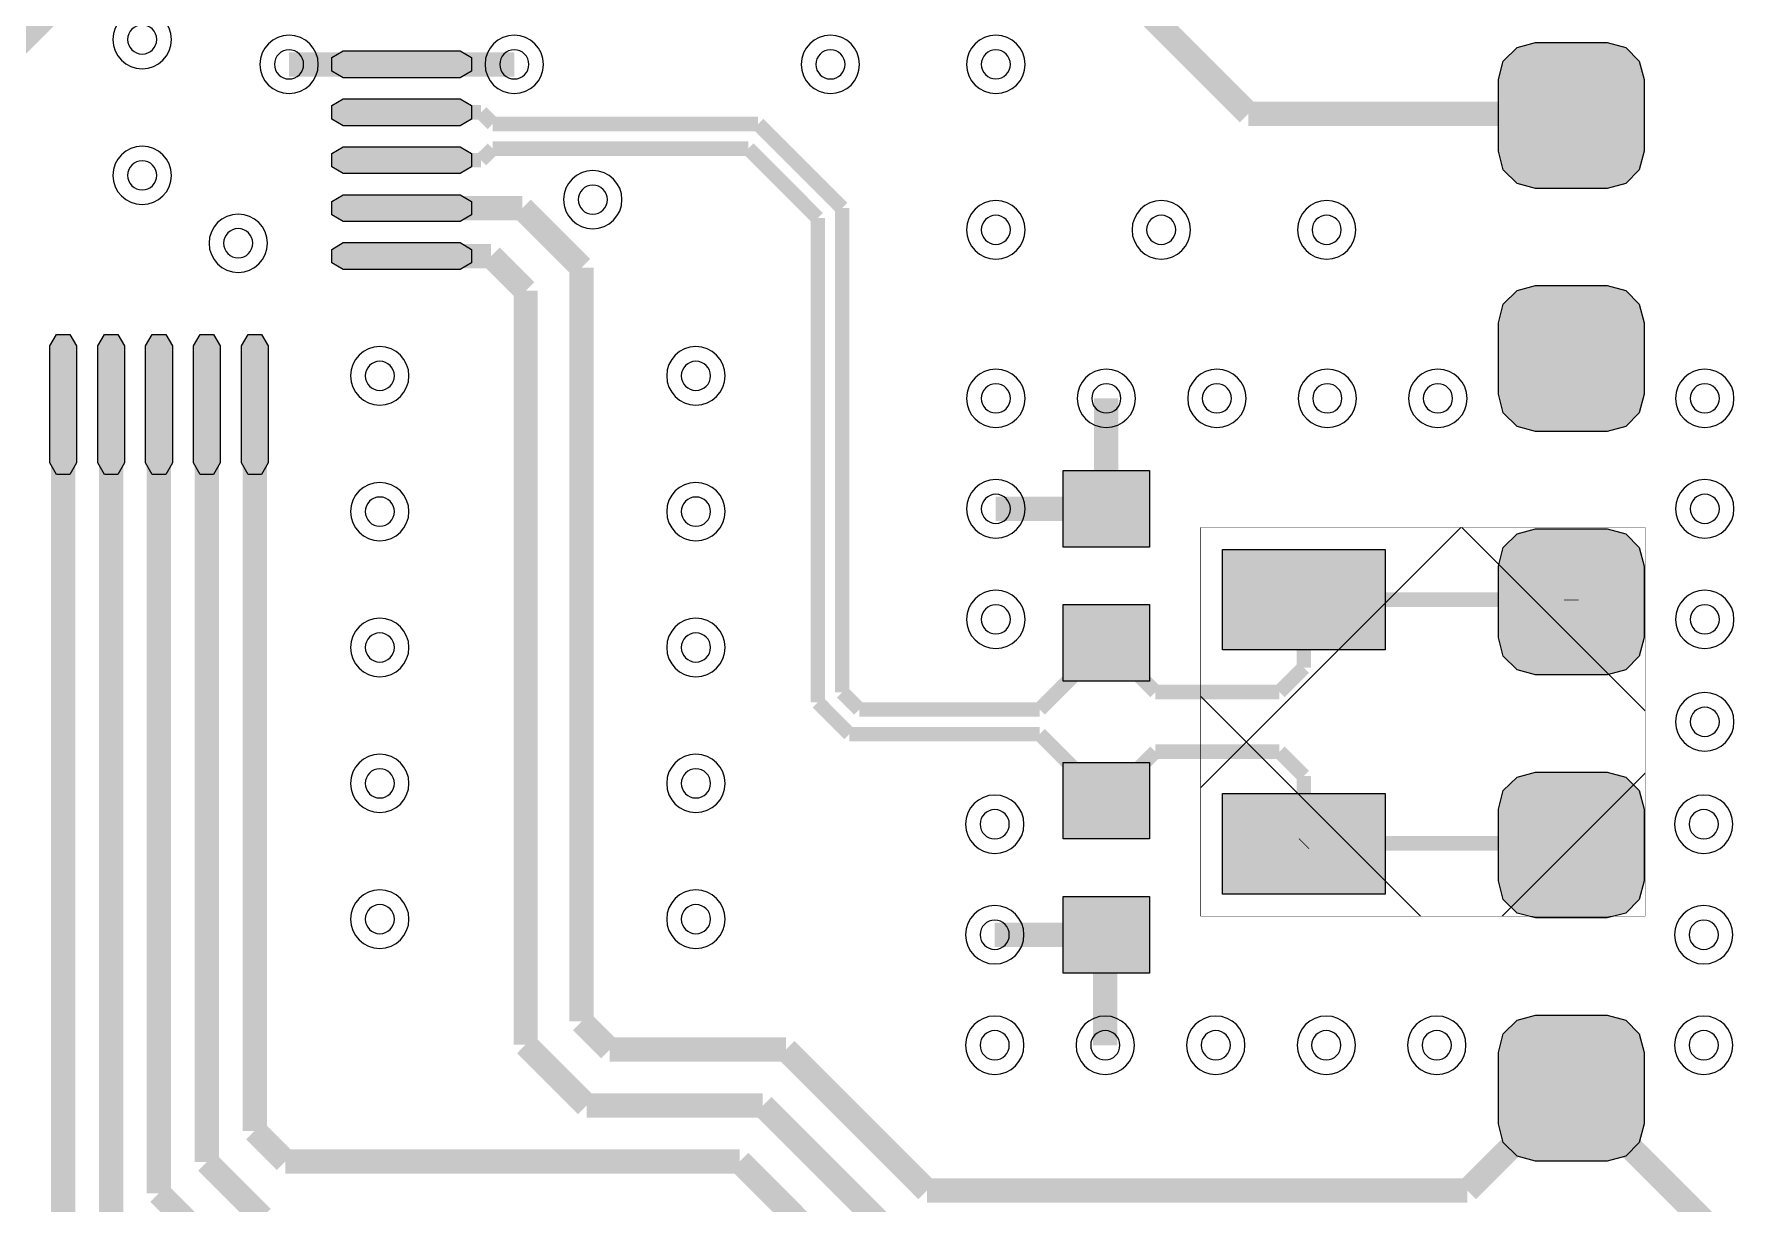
# Model space of a CAD drawing. Header units: millimetres. Extents: x -2 to 166, y 0 to 101.
# Drawn here: x 110.82 to 128.57, y 37.83 to 50.05 of the extents above; entities that cross this region are included whole.
import ezdxf

# ---------------------------------------------------------------- set-up
doc = ezdxf.new("R2010")
doc.units = ezdxf.units.MM
doc.header["$MEASUREMENT"] = 0
for name, color, linetype, true_color in [('Bottom-Layer', 7, 'Continuous', 0x0000ff), ('Hole-Layer', 7, 'Continuous', 0x222222), ('Multi-Layer', 7, 'Continuous', 0xc0c0c0), ('Top-Layer', 7, 'Continuous', 0xff0000)]:
    doc.layers.add(name, color=color, linetype=linetype, true_color=true_color)

msp = doc.modelspace()

# ---------------------------------------------------------------- hatches: boundary and pattern name
at = {"layer": 'Bottom-Layer'}
for points in [[(127.247, 48.44), (126.5, 48.44), (126.306, 48.492), (126.163, 48.634), (126.111, 48.829), (126.111, 49.576), (126.163, 49.77), (126.306, 49.912), (126.5, 49.964), (127.247, 49.964), (127.441, 49.912), (127.583, 49.77), (127.635, 49.576), (127.635, 48.829), (127.583, 48.634), (127.441, 48.492)], [(127.247, 45.9), (126.5, 45.9), (126.306, 45.952), (126.163, 46.094), (126.111, 46.289), (126.111, 47.036), (126.163, 47.23), (126.306, 47.372), (126.5, 47.424), (127.247, 47.424), (127.441, 47.372), (127.583, 47.23), (127.635, 47.036), (127.635, 46.289), (127.583, 46.094), (127.441, 45.952)], [(127.247, 43.36), (126.5, 43.36), (126.306, 43.412), (126.163, 43.554), (126.111, 43.749), (126.111, 44.496), (126.163, 44.69), (126.306, 44.832), (126.5, 44.884), (127.247, 44.884), (127.441, 44.832), (127.583, 44.69), (127.635, 44.496), (127.635, 43.749), (127.583, 43.554), (127.441, 43.412)], [(127.247, 40.82), (126.5, 40.82), (126.306, 40.872), (126.163, 41.014), (126.111, 41.209), (126.111, 41.955), (126.163, 42.15), (126.306, 42.292), (126.5, 42.344), (127.247, 42.344), (127.441, 42.292), (127.583, 42.15), (127.635, 41.955), (127.635, 41.209), (127.583, 41.014), (127.441, 40.872)], [(127.247, 38.28), (126.5, 38.28), (126.306, 38.332), (126.163, 38.474), (126.111, 38.669), (126.111, 39.415), (126.163, 39.61), (126.306, 39.752), (126.5, 39.804), (127.247, 39.804), (127.441, 39.752), (127.583, 39.61), (127.635, 39.415), (127.635, 38.669), (127.583, 38.474), (127.441, 38.332)]]:
    msp.add_hatch(color=256, dxfattribs=at).paths.add_polyline_path(points)
at = {"layer": 'Hole-Layer'}
for points in [[(126.348, 49.202, 1), (127.398, 49.202, 1)], [(126.348, 49.202, 1), (127.398, 49.202, 1)], [(126.348, 46.662, 1), (127.398, 46.662, 1)], [(126.348, 46.662, 1), (127.398, 46.662, 1)], [(126.348, 44.122, 1), (127.398, 44.122, 1)], [(126.348, 44.122, 1), (127.398, 44.122, 1)], [(126.348, 41.582, 1), (127.398, 41.582, 1)], [(126.348, 41.582, 1), (127.398, 41.582, 1)], [(126.348, 39.042, 1), (127.398, 39.042, 1)], [(126.348, 39.042, 1), (127.398, 39.042, 1)]]:
    msp.add_hatch(color=256, dxfattribs=at).paths.add_polyline_path(points)
at = {"layer": 'Multi-Layer'}
for points in [[(127.247, 48.44), (126.5, 48.44), (126.306, 48.492), (126.163, 48.634), (126.111, 48.829), (126.111, 49.576), (126.163, 49.77), (126.306, 49.912), (126.5, 49.964), (127.247, 49.964), (127.441, 49.912), (127.583, 49.77), (127.635, 49.576), (127.635, 48.829), (127.583, 48.634), (127.441, 48.492)], [(127.247, 48.44), (126.5, 48.44), (126.306, 48.492), (126.163, 48.634), (126.111, 48.829), (126.111, 49.576), (126.163, 49.77), (126.306, 49.912), (126.5, 49.964), (127.247, 49.964), (127.441, 49.912), (127.583, 49.77), (127.635, 49.576), (127.635, 48.829), (127.583, 48.634), (127.441, 48.492)], [(127.247, 48.44), (126.5, 48.44), (126.306, 48.492), (126.163, 48.634), (126.111, 48.829), (126.111, 49.576), (126.163, 49.77), (126.306, 49.912), (126.5, 49.964), (127.247, 49.964), (127.441, 49.912), (127.583, 49.77), (127.635, 49.576), (127.635, 48.829), (127.583, 48.634), (127.441, 48.492)], [(127.247, 45.9), (126.5, 45.9), (126.306, 45.952), (126.163, 46.094), (126.111, 46.289), (126.111, 47.036), (126.163, 47.23), (126.306, 47.372), (126.5, 47.424), (127.247, 47.424), (127.441, 47.372), (127.583, 47.23), (127.635, 47.036), (127.635, 46.289), (127.583, 46.094), (127.441, 45.952)], [(127.247, 45.9), (126.5, 45.9), (126.306, 45.952), (126.163, 46.094), (126.111, 46.289), (126.111, 47.036), (126.163, 47.23), (126.306, 47.372), (126.5, 47.424), (127.247, 47.424), (127.441, 47.372), (127.583, 47.23), (127.635, 47.036), (127.635, 46.289), (127.583, 46.094), (127.441, 45.952)], [(127.247, 45.9), (126.5, 45.9), (126.306, 45.952), (126.163, 46.094), (126.111, 46.289), (126.111, 47.036), (126.163, 47.23), (126.306, 47.372), (126.5, 47.424), (127.247, 47.424), (127.441, 47.372), (127.583, 47.23), (127.635, 47.036), (127.635, 46.289), (127.583, 46.094), (127.441, 45.952)], [(127.247, 43.36), (126.5, 43.36), (126.306, 43.412), (126.163, 43.554), (126.111, 43.749), (126.111, 44.496), (126.163, 44.69), (126.306, 44.832), (126.5, 44.884), (127.247, 44.884), (127.441, 44.832), (127.583, 44.69), (127.635, 44.496), (127.635, 43.749), (127.583, 43.554), (127.441, 43.412)], [(127.247, 43.36), (126.5, 43.36), (126.306, 43.412), (126.163, 43.554), (126.111, 43.749), (126.111, 44.496), (126.163, 44.69), (126.306, 44.832), (126.5, 44.884), (127.247, 44.884), (127.441, 44.832), (127.583, 44.69), (127.635, 44.496), (127.635, 43.749), (127.583, 43.554), (127.441, 43.412)], [(127.247, 43.36), (126.5, 43.36), (126.306, 43.412), (126.163, 43.554), (126.111, 43.749), (126.111, 44.496), (126.163, 44.69), (126.306, 44.832), (126.5, 44.884), (127.247, 44.884), (127.441, 44.832), (127.583, 44.69), (127.635, 44.496), (127.635, 43.749), (127.583, 43.554), (127.441, 43.412)], [(127.247, 40.82), (126.5, 40.82), (126.306, 40.872), (126.163, 41.014), (126.111, 41.209), (126.111, 41.955), (126.163, 42.15), (126.306, 42.292), (126.5, 42.344), (127.247, 42.344), (127.441, 42.292), (127.583, 42.15), (127.635, 41.955), (127.635, 41.209), (127.583, 41.014), (127.441, 40.872)], [(127.247, 40.82), (126.5, 40.82), (126.306, 40.872), (126.163, 41.014), (126.111, 41.209), (126.111, 41.955), (126.163, 42.15), (126.306, 42.292), (126.5, 42.344), (127.247, 42.344), (127.441, 42.292), (127.583, 42.15), (127.635, 41.955), (127.635, 41.209), (127.583, 41.014), (127.441, 40.872)], [(127.247, 40.82), (126.5, 40.82), (126.306, 40.872), (126.163, 41.014), (126.111, 41.209), (126.111, 41.955), (126.163, 42.15), (126.306, 42.292), (126.5, 42.344), (127.247, 42.344), (127.441, 42.292), (127.583, 42.15), (127.635, 41.955), (127.635, 41.209), (127.583, 41.014), (127.441, 40.872)], [(127.247, 38.28), (126.5, 38.28), (126.306, 38.332), (126.163, 38.474), (126.111, 38.669), (126.111, 39.415), (126.163, 39.61), (126.306, 39.752), (126.5, 39.804), (127.247, 39.804), (127.441, 39.752), (127.583, 39.61), (127.635, 39.415), (127.635, 38.669), (127.583, 38.474), (127.441, 38.332)], [(127.247, 38.28), (126.5, 38.28), (126.306, 38.332), (126.163, 38.474), (126.111, 38.669), (126.111, 39.415), (126.163, 39.61), (126.306, 39.752), (126.5, 39.804), (127.247, 39.804), (127.441, 39.752), (127.583, 39.61), (127.635, 39.415), (127.635, 38.669), (127.583, 38.474), (127.441, 38.332)], [(127.247, 38.28), (126.5, 38.28), (126.306, 38.332), (126.163, 38.474), (126.111, 38.669), (126.111, 39.415), (126.163, 39.61), (126.306, 39.752), (126.5, 39.804), (127.247, 39.804), (127.441, 39.752), (127.583, 39.61), (127.635, 39.415), (127.635, 38.669), (127.583, 38.474), (127.441, 38.332)]]:
    msp.add_hatch(color=256, dxfattribs=at).paths.add_polyline_path(points)
h = msp.add_hatch(dxfattribs=at)
h.set_pattern_fill('ANSI37', color=256, style=0)
h.set_pattern_definition([(45, (0, 0), (-2.245064, 2.245064), []), (135, (0, 0), (-2.245064, -2.245064), [])])
h.paths.add_polyline_path([(123.001, 40.84), (123.001, 44.898), (127.644, 44.898), (127.644, 40.84)])
at = {"layer": 'Top-Layer'}
for points in [[(127.247, 48.44), (126.5, 48.44), (126.306, 48.492), (126.163, 48.634), (126.111, 48.829), (126.111, 49.576), (126.163, 49.77), (126.306, 49.912), (126.5, 49.964), (127.247, 49.964), (127.441, 49.912), (127.583, 49.77), (127.635, 49.576), (127.635, 48.829), (127.583, 48.634), (127.441, 48.492)], [(115.266, 49.875), (115.387, 49.805), (115.387, 49.665), (115.266, 49.595), (114.046, 49.595), (113.925, 49.665), (113.925, 49.805), (114.046, 49.875)], [(115.266, 49.374), (115.387, 49.304), (115.387, 49.164), (115.266, 49.094), (114.046, 49.094), (113.925, 49.164), (113.925, 49.304), (114.046, 49.374)], [(115.266, 48.874), (115.387, 48.804), (115.387, 48.664), (115.266, 48.594), (114.046, 48.594), (113.925, 48.664), (113.925, 48.804), (114.046, 48.874)], [(115.266, 48.373), (115.387, 48.303), (115.387, 48.163), (115.266, 48.093), (114.046, 48.093), (113.925, 48.163), (113.925, 48.303), (114.046, 48.373)], [(115.266, 47.873), (115.387, 47.803), (115.387, 47.663), (115.266, 47.593), (114.046, 47.593), (113.925, 47.663), (113.925, 47.803), (114.046, 47.873)], [(127.247, 45.9), (126.5, 45.9), (126.306, 45.952), (126.163, 46.094), (126.111, 46.289), (126.111, 47.036), (126.163, 47.23), (126.306, 47.372), (126.5, 47.424), (127.247, 47.424), (127.441, 47.372), (127.583, 47.23), (127.635, 47.036), (127.635, 46.289), (127.583, 46.094), (127.441, 45.952)], [(110.98, 46.794), (111.05, 46.915), (111.19, 46.915), (111.26, 46.794), (111.26, 45.574), (111.19, 45.452), (111.05, 45.452), (110.98, 45.574)], [(111.481, 46.794), (111.551, 46.915), (111.691, 46.915), (111.761, 46.794), (111.761, 45.574), (111.691, 45.452), (111.551, 45.452), (111.481, 45.574)], [(111.981, 46.794), (112.051, 46.915), (112.191, 46.915), (112.261, 46.794), (112.261, 45.574), (112.191, 45.452), (112.051, 45.452), (111.981, 45.574)], [(112.481, 46.794), (112.551, 46.915), (112.691, 46.915), (112.761, 46.794), (112.761, 45.574), (112.691, 45.452), (112.551, 45.452), (112.481, 45.574)], [(112.982, 46.794), (113.052, 46.915), (113.192, 46.915), (113.262, 46.794), (113.262, 45.574), (113.192, 45.452), (113.052, 45.452), (112.982, 45.574)], [(121.566, 45.493), (122.466, 45.493), (122.466, 44.693), (121.566, 44.693)], [(127.247, 43.36), (126.5, 43.36), (126.306, 43.412), (126.163, 43.554), (126.111, 43.749), (126.111, 44.496), (126.163, 44.69), (126.306, 44.832), (126.5, 44.884), (127.247, 44.884), (127.441, 44.832), (127.583, 44.69), (127.635, 44.496), (127.635, 43.749), (127.583, 43.554), (127.441, 43.412)], [(124.929, 43.619), (123.229, 43.619), (123.229, 44.669), (124.929, 44.669)], [(121.566, 44.093), (122.466, 44.093), (122.466, 43.293), (121.566, 43.293)], [(122.466, 41.645), (121.566, 41.645), (121.566, 42.445), (122.466, 42.445)], [(127.247, 40.82), (126.5, 40.82), (126.306, 40.872), (126.163, 41.014), (126.111, 41.209), (126.111, 41.955), (126.163, 42.15), (126.306, 42.292), (126.5, 42.344), (127.247, 42.344), (127.441, 42.292), (127.583, 42.15), (127.635, 41.955), (127.635, 41.209), (127.583, 41.014), (127.441, 40.872)], [(124.929, 41.069), (123.229, 41.069), (123.229, 42.119), (124.929, 42.119)], [(122.466, 40.245), (121.566, 40.245), (121.566, 41.045), (122.466, 41.045)], [(127.247, 38.28), (126.5, 38.28), (126.306, 38.332), (126.163, 38.474), (126.111, 38.669), (126.111, 39.415), (126.163, 39.61), (126.306, 39.752), (126.5, 39.804), (127.247, 39.804), (127.441, 39.752), (127.583, 39.61), (127.635, 39.415), (127.635, 38.669), (127.583, 38.474), (127.441, 38.332)]]:
    msp.add_hatch(color=256, dxfattribs=at).paths.add_polyline_path(points)

# ---------------------------------------------------------------- linework, layer by layer
at = {"layer": 'Bottom-Layer', "const_width": 0.254}
msp.add_lwpolyline([(111.441, 50.735), (110.617, 49.911)], dxfattribs=at)
at = {"layer": 'Bottom-Layer'}
for points in [[(127.247, 48.44), (126.5, 48.44), (126.306, 48.492), (126.163, 48.634), (126.111, 48.829), (126.111, 49.576), (126.163, 49.77), (126.306, 49.912), (126.5, 49.964), (127.247, 49.964), (127.441, 49.912), (127.583, 49.77), (127.635, 49.576), (127.635, 48.829), (127.583, 48.634), (127.441, 48.492)], [(127.247, 45.9), (126.5, 45.9), (126.306, 45.952), (126.163, 46.094), (126.111, 46.289), (126.111, 47.036), (126.163, 47.23), (126.306, 47.372), (126.5, 47.424), (127.247, 47.424), (127.441, 47.372), (127.583, 47.23), (127.635, 47.036), (127.635, 46.289), (127.583, 46.094), (127.441, 45.952)], [(127.247, 43.36), (126.5, 43.36), (126.306, 43.412), (126.163, 43.554), (126.111, 43.749), (126.111, 44.496), (126.163, 44.69), (126.306, 44.832), (126.5, 44.884), (127.247, 44.884), (127.441, 44.832), (127.583, 44.69), (127.635, 44.496), (127.635, 43.749), (127.583, 43.554), (127.441, 43.412)], [(127.247, 40.82), (126.5, 40.82), (126.306, 40.872), (126.163, 41.014), (126.111, 41.209), (126.111, 41.955), (126.163, 42.15), (126.306, 42.292), (126.5, 42.344), (127.247, 42.344), (127.441, 42.292), (127.583, 42.15), (127.635, 41.955), (127.635, 41.209), (127.583, 41.014), (127.441, 40.872)], [(127.247, 38.28), (126.5, 38.28), (126.306, 38.332), (126.163, 38.474), (126.111, 38.669), (126.111, 39.415), (126.163, 39.61), (126.306, 39.752), (126.5, 39.804), (127.247, 39.804), (127.441, 39.752), (127.583, 39.61), (127.635, 39.415), (127.635, 38.669), (127.583, 38.474), (127.441, 38.332)]]:
    msp.add_lwpolyline(points, close=True, dxfattribs=at)
at = {"layer": 'Hole-Layer'}
for points in [[(111.793, 49.995, 1), (112.098, 49.995, 1)], [(113.327, 49.735, 1), (113.632, 49.735, 1)], [(115.68, 49.735, 1), (115.985, 49.735, 1)], [(118.982, 49.735, 1), (119.287, 49.735, 1)], [(120.71, 49.735, 1), (121.014, 49.735, 1)], [(111.793, 48.576, 1), (112.098, 48.576, 1)], [(116.5, 48.322, 1), (116.805, 48.322, 1)], [(120.71, 48.007, 1), (121.014, 48.007, 1)], [(122.437, 48.007, 1), (122.742, 48.007, 1)], [(124.165, 48.007, 1), (124.47, 48.007, 1)], [(112.796, 47.867, 1), (113.101, 47.867, 1)], [(114.275, 46.482, 1), (114.58, 46.482, 1)], [(117.577, 46.482, 1), (117.882, 46.482, 1)], [(120.71, 46.247, 1), (121.015, 46.247, 1)], [(121.864, 46.247, 1), (122.169, 46.247, 1)], [(123.018, 46.247, 1), (123.323, 46.247, 1)], [(124.172, 46.247, 1), (124.477, 46.247, 1)], [(125.327, 46.247, 1), (125.632, 46.247, 1)], [(128.115, 46.247, 1), (128.42, 46.247, 1)], [(114.275, 45.064, 1), (114.58, 45.064, 1)], [(117.577, 45.064, 1), (117.882, 45.064, 1)], [(120.71, 45.093, 1), (121.015, 45.093, 1)], [(128.115, 45.093, 1), (128.42, 45.093, 1)], [(120.71, 43.939, 1), (121.015, 43.939, 1)], [(128.115, 43.939, 1), (128.42, 43.939, 1)], [(114.275, 43.645, 1), (114.58, 43.645, 1)], [(117.577, 43.645, 1), (117.882, 43.645, 1)], [(128.115, 42.869, 1), (128.42, 42.869, 1)], [(114.275, 42.226, 1), (114.58, 42.226, 1)], [(117.577, 42.226, 1), (117.882, 42.226, 1)], [(120.698, 41.799, 1), (121.003, 41.799, 1)], [(128.104, 41.799, 1), (128.409, 41.799, 1)], [(114.275, 40.808, 1), (114.58, 40.808, 1)], [(117.577, 40.808, 1), (117.882, 40.808, 1)], [(120.698, 40.645, 1), (121.003, 40.645, 1)], [(128.104, 40.645, 1), (128.409, 40.645, 1)], [(120.698, 39.491, 1), (121.003, 39.491, 1)], [(121.853, 39.491, 1), (122.158, 39.491, 1)], [(123.007, 39.491, 1), (123.312, 39.491, 1)], [(124.161, 39.491, 1), (124.466, 39.491, 1)], [(125.315, 39.491, 1), (125.62, 39.491, 1)], [(128.104, 39.491, 1), (128.409, 39.491, 1)]]:
    msp.add_lwpolyline(points, format="xyb", close=True, dxfattribs=at)
at = {"layer": 'Multi-Layer'}
for points in [[(111.64, 49.995, 1), (112.25, 49.995), (112.25, 49.995, 1), (111.64, 49.995)], [(113.175, 49.735, 1), (113.785, 49.735), (113.785, 49.735, 1), (113.175, 49.735)], [(115.527, 49.735, 1), (116.137, 49.735), (116.137, 49.735, 1), (115.527, 49.735)], [(118.829, 49.735, 1), (119.439, 49.735), (119.439, 49.735, 1), (118.829, 49.735)], [(120.557, 49.735, 1), (121.167, 49.735), (121.167, 49.735, 1), (120.557, 49.735)], [(111.64, 48.576, 1), (112.25, 48.576), (112.25, 48.576, 1), (111.64, 48.576)], [(116.347, 48.322, 1), (116.957, 48.322), (116.957, 48.322, 1), (116.347, 48.322)], [(120.557, 48.007, 1), (121.167, 48.007), (121.167, 48.007, 1), (120.557, 48.007)], [(122.285, 48.007, 1), (122.895, 48.007), (122.895, 48.007, 1), (122.285, 48.007)], [(124.013, 48.007, 1), (124.623, 48.007), (124.623, 48.007, 1), (124.013, 48.007)], [(112.644, 47.867, 1), (113.253, 47.867), (113.253, 47.867, 1), (112.644, 47.867)], [(114.122, 46.482, 1), (114.732, 46.482), (114.732, 46.482, 1), (114.122, 46.482)], [(117.424, 46.482, 1), (118.034, 46.482), (118.034, 46.482, 1), (117.424, 46.482)], [(120.557, 46.247, 1), (121.167, 46.247), (121.167, 46.247, 1), (120.557, 46.247)], [(121.711, 46.247, 1), (122.321, 46.247), (122.321, 46.247, 1), (121.711, 46.247)], [(122.866, 46.247, 1), (123.476, 46.247), (123.476, 46.247, 1), (122.866, 46.247)], [(124.02, 46.247, 1), (124.63, 46.247), (124.63, 46.247, 1), (124.02, 46.247)], [(125.174, 46.247, 1), (125.784, 46.247), (125.784, 46.247, 1), (125.174, 46.247)], [(127.962, 46.247, 1), (128.572, 46.247), (128.572, 46.247, 1), (127.962, 46.247)], [(114.122, 45.064, 1), (114.732, 45.064), (114.732, 45.064, 1), (114.122, 45.064)], [(117.424, 45.064, 1), (118.034, 45.064), (118.034, 45.064, 1), (117.424, 45.064)], [(120.557, 45.093, 1), (121.167, 45.093), (121.167, 45.093, 1), (120.557, 45.093)], [(127.962, 45.093, 1), (128.572, 45.093), (128.572, 45.093, 1), (127.962, 45.093)], [(120.557, 43.939, 1), (121.167, 43.939), (121.167, 43.939, 1), (120.557, 43.939)], [(127.962, 43.939, 1), (128.572, 43.939), (128.572, 43.939, 1), (127.962, 43.939)], [(114.122, 43.645, 1), (114.732, 43.645), (114.732, 43.645, 1), (114.122, 43.645)], [(117.424, 43.645, 1), (118.034, 43.645), (118.034, 43.645, 1), (117.424, 43.645)], [(127.962, 42.869, 1), (128.572, 42.869), (128.572, 42.869, 1), (127.962, 42.869)], [(114.122, 42.226, 1), (114.732, 42.226), (114.732, 42.226, 1), (114.122, 42.226)], [(117.424, 42.226, 1), (118.034, 42.226), (118.034, 42.226, 1), (117.424, 42.226)], [(120.546, 41.799, 1), (121.156, 41.799), (121.156, 41.799, 1), (120.546, 41.799)], [(127.951, 41.799, 1), (128.561, 41.799), (128.561, 41.799, 1), (127.951, 41.799)], [(114.122, 40.808, 1), (114.732, 40.808), (114.732, 40.808, 1), (114.122, 40.808)], [(117.424, 40.808, 1), (118.034, 40.808), (118.034, 40.808, 1), (117.424, 40.808)], [(120.546, 40.645, 1), (121.156, 40.645), (121.156, 40.645, 1), (120.546, 40.645)], [(127.951, 40.645, 1), (128.561, 40.645), (128.561, 40.645, 1), (127.951, 40.645)], [(120.546, 39.491, 1), (121.156, 39.491), (121.156, 39.491, 1), (120.546, 39.491)], [(121.7, 39.491, 1), (122.31, 39.491), (122.31, 39.491, 1), (121.7, 39.491)], [(122.854, 39.491, 1), (123.464, 39.491), (123.464, 39.491, 1), (122.854, 39.491)], [(124.009, 39.491, 1), (124.619, 39.491), (124.619, 39.491, 1), (124.009, 39.491)], [(125.163, 39.491, 1), (125.773, 39.491), (125.773, 39.491, 1), (125.163, 39.491)], [(127.951, 39.491, 1), (128.561, 39.491), (128.561, 39.491, 1), (127.951, 39.491)]]:
    msp.add_lwpolyline(points, format="xyb", dxfattribs=at)
for points in [[(127.247, 48.44), (126.5, 48.44), (126.306, 48.492), (126.163, 48.634), (126.111, 48.829), (126.111, 49.576), (126.163, 49.77), (126.306, 49.912), (126.5, 49.964), (127.247, 49.964), (127.441, 49.912), (127.583, 49.77), (127.635, 49.576), (127.635, 48.829), (127.583, 48.634), (127.441, 48.492)], [(127.247, 48.44), (126.5, 48.44), (126.306, 48.492), (126.163, 48.634), (126.111, 48.829), (126.111, 49.576), (126.163, 49.77), (126.306, 49.912), (126.5, 49.964), (127.247, 49.964), (127.441, 49.912), (127.583, 49.77), (127.635, 49.576), (127.635, 48.829), (127.583, 48.634), (127.441, 48.492)], [(127.247, 48.44), (126.5, 48.44), (126.306, 48.492), (126.163, 48.634), (126.111, 48.829), (126.111, 49.576), (126.163, 49.77), (126.306, 49.912), (126.5, 49.964), (127.247, 49.964), (127.441, 49.912), (127.583, 49.77), (127.635, 49.576), (127.635, 48.829), (127.583, 48.634), (127.441, 48.492)], [(127.247, 45.9), (126.5, 45.9), (126.306, 45.952), (126.163, 46.094), (126.111, 46.289), (126.111, 47.036), (126.163, 47.23), (126.306, 47.372), (126.5, 47.424), (127.247, 47.424), (127.441, 47.372), (127.583, 47.23), (127.635, 47.036), (127.635, 46.289), (127.583, 46.094), (127.441, 45.952)], [(127.247, 45.9), (126.5, 45.9), (126.306, 45.952), (126.163, 46.094), (126.111, 46.289), (126.111, 47.036), (126.163, 47.23), (126.306, 47.372), (126.5, 47.424), (127.247, 47.424), (127.441, 47.372), (127.583, 47.23), (127.635, 47.036), (127.635, 46.289), (127.583, 46.094), (127.441, 45.952)], [(127.247, 45.9), (126.5, 45.9), (126.306, 45.952), (126.163, 46.094), (126.111, 46.289), (126.111, 47.036), (126.163, 47.23), (126.306, 47.372), (126.5, 47.424), (127.247, 47.424), (127.441, 47.372), (127.583, 47.23), (127.635, 47.036), (127.635, 46.289), (127.583, 46.094), (127.441, 45.952)], [(127.247, 43.36), (126.5, 43.36), (126.306, 43.412), (126.163, 43.554), (126.111, 43.749), (126.111, 44.496), (126.163, 44.69), (126.306, 44.832), (126.5, 44.884), (127.247, 44.884), (127.441, 44.832), (127.583, 44.69), (127.635, 44.496), (127.635, 43.749), (127.583, 43.554), (127.441, 43.412)], [(127.247, 43.36), (126.5, 43.36), (126.306, 43.412), (126.163, 43.554), (126.111, 43.749), (126.111, 44.496), (126.163, 44.69), (126.306, 44.832), (126.5, 44.884), (127.247, 44.884), (127.441, 44.832), (127.583, 44.69), (127.635, 44.496), (127.635, 43.749), (127.583, 43.554), (127.441, 43.412)], [(127.247, 43.36), (126.5, 43.36), (126.306, 43.412), (126.163, 43.554), (126.111, 43.749), (126.111, 44.496), (126.163, 44.69), (126.306, 44.832), (126.5, 44.884), (127.247, 44.884), (127.441, 44.832), (127.583, 44.69), (127.635, 44.496), (127.635, 43.749), (127.583, 43.554), (127.441, 43.412)], [(127.247, 40.82), (126.5, 40.82), (126.306, 40.872), (126.163, 41.014), (126.111, 41.209), (126.111, 41.955), (126.163, 42.15), (126.306, 42.292), (126.5, 42.344), (127.247, 42.344), (127.441, 42.292), (127.583, 42.15), (127.635, 41.955), (127.635, 41.209), (127.583, 41.014), (127.441, 40.872)], [(127.247, 40.82), (126.5, 40.82), (126.306, 40.872), (126.163, 41.014), (126.111, 41.209), (126.111, 41.955), (126.163, 42.15), (126.306, 42.292), (126.5, 42.344), (127.247, 42.344), (127.441, 42.292), (127.583, 42.15), (127.635, 41.955), (127.635, 41.209), (127.583, 41.014), (127.441, 40.872)], [(127.247, 40.82), (126.5, 40.82), (126.306, 40.872), (126.163, 41.014), (126.111, 41.209), (126.111, 41.955), (126.163, 42.15), (126.306, 42.292), (126.5, 42.344), (127.247, 42.344), (127.441, 42.292), (127.583, 42.15), (127.635, 41.955), (127.635, 41.209), (127.583, 41.014), (127.441, 40.872)], [(127.247, 38.28), (126.5, 38.28), (126.306, 38.332), (126.163, 38.474), (126.111, 38.669), (126.111, 39.415), (126.163, 39.61), (126.306, 39.752), (126.5, 39.804), (127.247, 39.804), (127.441, 39.752), (127.583, 39.61), (127.635, 39.415), (127.635, 38.669), (127.583, 38.474), (127.441, 38.332)], [(127.247, 38.28), (126.5, 38.28), (126.306, 38.332), (126.163, 38.474), (126.111, 38.669), (126.111, 39.415), (126.163, 39.61), (126.306, 39.752), (126.5, 39.804), (127.247, 39.804), (127.441, 39.752), (127.583, 39.61), (127.635, 39.415), (127.635, 38.669), (127.583, 38.474), (127.441, 38.332)], [(127.247, 38.28), (126.5, 38.28), (126.306, 38.332), (126.163, 38.474), (126.111, 38.669), (126.111, 39.415), (126.163, 39.61), (126.306, 39.752), (126.5, 39.804), (127.247, 39.804), (127.441, 39.752), (127.583, 39.61), (127.635, 39.415), (127.635, 38.669), (127.583, 38.474), (127.441, 38.332)]]:
    msp.add_lwpolyline(points, close=True, dxfattribs=at)
at = {"layer": 'Multi-Layer', "const_width": 0.00508}
msp.add_lwpolyline([(123.001, 40.84), (123.001, 44.898), (127.644, 44.898), (127.644, 40.84)], close=True, dxfattribs=at)
at = {"layer": 'Top-Layer'}
for points, const_width in [([(121.545, 51.175), (123.501, 49.219)], 0.254), ([(113.48, 49.735), (114.656, 49.735)], 0.254), ([(114.656, 49.735), (115.832, 49.735)], 0.254), ([(115.485, 49.234), (114.656, 49.234)], 0.152), ([(115.607, 49.113), (115.485, 49.234)], 0.152), ([(118.379, 49.113), (115.607, 49.113)], 0.152), ([(119.257, 48.235), (118.379, 49.113)], 0.152), ([(123.501, 49.219), (126.873, 49.219)], 0.254), ([(115.607, 48.855), (115.485, 48.734)], 0.152), ([(118.277, 48.855), (115.607, 48.855)], 0.152), ([(119.003, 48.129), (118.277, 48.855)], 0.152), ([(115.485, 48.734), (114.656, 48.734)], 0.152), ([(114.656, 48.233), (115.915, 48.233)], 0.254), ([(115.915, 48.233), (116.535, 47.613)], 0.254), ([(119.257, 43.176), (119.257, 48.235)], 0.152), ([(119.003, 43.071), (119.003, 48.129)], 0.152), ([(115.589, 47.733), (114.656, 47.733)], 0.254), ([(115.951, 47.371), (115.589, 47.733)], 0.254), ([(116.535, 47.613), (116.535, 39.739)], 0.254), ([(115.951, 39.497), (115.951, 47.371)], 0.254), ([(122.016, 46.247), (122.016, 45.093)], 0.254), ([(111.12, 37.294), (111.12, 46.184)], 0.254), ([(111.621, 46.184), (111.621, 37.62)], 0.254), ([(112.121, 46.184), (112.121, 37.946)], 0.254), ([(112.621, 38.271), (112.621, 46.184)], 0.254), ([(113.122, 46.184), (113.122, 38.597)], 0.254), ([(120.862, 45.093), (122.016, 45.093)], 0.254), ([(124.079, 43.434), (124.079, 44.144)], 0.152), ([(124.079, 44.144), (126.873, 44.144)], 0.152), ([(126.873, 44.144), (126.873, 44.139)], 0.152), ([(122.016, 43.693), (121.321, 42.998)], 0.152), ([(122.016, 43.693), (122.529, 43.18)], 0.152), ([(123.825, 43.18), (124.079, 43.434)], 0.152), ([(119.436, 42.998), (119.257, 43.176)], 0.152), ([(122.529, 43.18), (123.825, 43.18)], 0.152), ([(119.333, 42.74), (119.003, 43.071)], 0.152), ([(121.321, 42.998), (119.436, 42.998)], 0.152), ([(121.321, 42.74), (119.333, 42.74)], 0.152), ([(122.016, 42.045), (121.321, 42.74)], 0.152), ([(122.016, 42.045), (122.529, 42.558)], 0.152), ([(122.529, 42.558), (123.825, 42.558)], 0.152), ([(123.825, 42.558), (124.079, 42.304)], 0.152), ([(124.079, 42.304), (124.079, 41.594)], 0.152), ([(124.079, 41.594), (124.084, 41.599)], 0.152), ([(124.084, 41.599), (126.873, 41.599)], 0.152), ([(122.005, 40.645), (120.851, 40.645)], 0.254), ([(122.005, 39.491), (122.005, 40.645)], 0.254), ([(116.535, 39.739), (116.829, 39.445)], 0.254), ([(116.587, 38.861), (115.951, 39.497)], 0.254), ([(116.829, 39.445), (118.67, 39.445)], 0.254), ([(118.67, 39.445), (120.142, 37.973)], 0.254), ([(125.787, 37.973), (126.873, 39.059)], 0.254), ([(126.873, 39.042), (128.397, 37.518)], 0.254), ([(118.428, 38.861), (116.587, 38.861)], 0.254), ([(119.9, 37.389), (118.428, 38.861)], 0.254), ([(113.122, 38.597), (113.441, 38.277)], 0.254), ([(113.199, 37.693), (112.621, 38.271)], 0.254), ([(113.441, 38.277), (118.186, 38.277)], 0.254), ([(118.186, 38.277), (119.658, 36.805)], 0.254), ([(112.121, 37.946), (112.957, 37.109)], 0.254), ([(120.142, 37.973), (125.787, 37.973)], 0.254)]:
    msp.add_lwpolyline(points, dxfattribs=dict(at, const_width=const_width))
for points in [[(127.247, 48.44), (126.5, 48.44), (126.306, 48.492), (126.163, 48.634), (126.111, 48.829), (126.111, 49.576), (126.163, 49.77), (126.306, 49.912), (126.5, 49.964), (127.247, 49.964), (127.441, 49.912), (127.583, 49.77), (127.635, 49.576), (127.635, 48.829), (127.583, 48.634), (127.441, 48.492)], [(115.266, 49.875), (115.387, 49.805), (115.387, 49.665), (115.266, 49.595), (114.046, 49.595), (113.925, 49.665), (113.925, 49.805), (114.046, 49.875)], [(115.266, 49.374), (115.387, 49.304), (115.387, 49.164), (115.266, 49.094), (114.046, 49.094), (113.925, 49.164), (113.925, 49.304), (114.046, 49.374)], [(115.266, 48.874), (115.387, 48.804), (115.387, 48.664), (115.266, 48.594), (114.046, 48.594), (113.925, 48.664), (113.925, 48.804), (114.046, 48.874)], [(115.266, 48.373), (115.387, 48.303), (115.387, 48.163), (115.266, 48.093), (114.046, 48.093), (113.925, 48.163), (113.925, 48.303), (114.046, 48.373)], [(115.266, 47.873), (115.387, 47.803), (115.387, 47.663), (115.266, 47.593), (114.046, 47.593), (113.925, 47.663), (113.925, 47.803), (114.046, 47.873)], [(127.247, 45.9), (126.5, 45.9), (126.306, 45.952), (126.163, 46.094), (126.111, 46.289), (126.111, 47.036), (126.163, 47.23), (126.306, 47.372), (126.5, 47.424), (127.247, 47.424), (127.441, 47.372), (127.583, 47.23), (127.635, 47.036), (127.635, 46.289), (127.583, 46.094), (127.441, 45.952)], [(110.98, 46.794), (111.05, 46.915), (111.19, 46.915), (111.26, 46.794), (111.26, 45.574), (111.19, 45.452), (111.05, 45.452), (110.98, 45.574)], [(111.481, 46.794), (111.551, 46.915), (111.691, 46.915), (111.761, 46.794), (111.761, 45.574), (111.691, 45.452), (111.551, 45.452), (111.481, 45.574)], [(111.981, 46.794), (112.051, 46.915), (112.191, 46.915), (112.261, 46.794), (112.261, 45.574), (112.191, 45.452), (112.051, 45.452), (111.981, 45.574)], [(112.481, 46.794), (112.551, 46.915), (112.691, 46.915), (112.761, 46.794), (112.761, 45.574), (112.691, 45.452), (112.551, 45.452), (112.481, 45.574)], [(112.982, 46.794), (113.052, 46.915), (113.192, 46.915), (113.262, 46.794), (113.262, 45.574), (113.192, 45.452), (113.052, 45.452), (112.982, 45.574)], [(121.566, 45.493), (122.466, 45.493), (122.466, 44.693), (121.566, 44.693)], [(127.247, 43.36), (126.5, 43.36), (126.306, 43.412), (126.163, 43.554), (126.111, 43.749), (126.111, 44.496), (126.163, 44.69), (126.306, 44.832), (126.5, 44.884), (127.247, 44.884), (127.441, 44.832), (127.583, 44.69), (127.635, 44.496), (127.635, 43.749), (127.583, 43.554), (127.441, 43.412)], [(124.929, 43.619), (123.229, 43.619), (123.229, 44.669), (124.929, 44.669)], [(121.566, 44.093), (122.466, 44.093), (122.466, 43.293), (121.566, 43.293)], [(122.466, 41.645), (121.566, 41.645), (121.566, 42.445), (122.466, 42.445)], [(127.247, 40.82), (126.5, 40.82), (126.306, 40.872), (126.163, 41.014), (126.111, 41.209), (126.111, 41.955), (126.163, 42.15), (126.306, 42.292), (126.5, 42.344), (127.247, 42.344), (127.441, 42.292), (127.583, 42.15), (127.635, 41.955), (127.635, 41.209), (127.583, 41.014), (127.441, 40.872)], [(124.929, 41.069), (123.229, 41.069), (123.229, 42.119), (124.929, 42.119)], [(122.466, 40.245), (121.566, 40.245), (121.566, 41.045), (122.466, 41.045)], [(127.247, 38.28), (126.5, 38.28), (126.306, 38.332), (126.163, 38.474), (126.111, 38.669), (126.111, 39.415), (126.163, 39.61), (126.306, 39.752), (126.5, 39.804), (127.247, 39.804), (127.441, 39.752), (127.583, 39.61), (127.635, 39.415), (127.635, 38.669), (127.583, 38.474), (127.441, 38.332)]]:
    msp.add_lwpolyline(points, close=True, dxfattribs=at)

doc.saveas('drawing.dxf')
